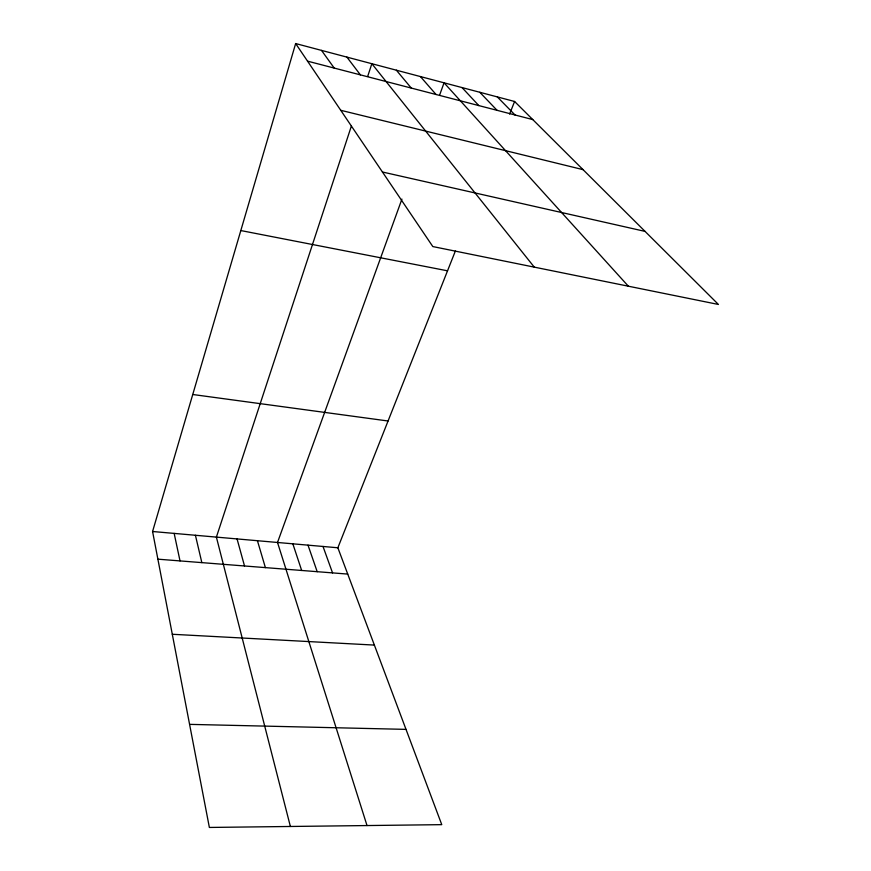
<?xml version="1.0" encoding="UTF-8"?>
<svg xmlns="http://www.w3.org/2000/svg" width="871" height="871" viewBox="0 0 871 871"><rect width="100%" height="100%" fill="white"/><g stroke="black" fill="none" stroke-linecap="round" stroke-linejoin="round"><path stroke-width="1.31" d="M455.37 251.022L337.861 547.772L441.76 824.652L209.367 827.45L152.577 531.506L295.65 43.55L514.598 101.482L718.423 304.458L432.822 246.569L295.65 43.55M351.427 125.914L216.389 537.113L290.381 826.481M367.66 76.474L371.852 63.714L534.282 267.136M401.923 199.111L277.511 542.47L367.018 825.556M439.594 95.146L444.058 82.81L628.372 286.211M509.611 114.047L514.598 101.482M189.584 724.367L406.006 729.375M172.295 634.273L374.378 645.084M157.88 559.171L347.736 574.087M152.577 531.506L337.861 547.772M192.752 394.498L388.063 420.998M240.821 230.554L447.531 270.816M382.434 172.001L645.052 231.392M340.746 110.301L583.037 169.638M307.539 61.155L532.78 119.588M497.308 96.91L515.044 114.994M479.79 92.272L497.069 110.323M462.044 87.579L478.832 105.598M420.41 76.561L436.044 94.493M396.349 70.192L411.286 88.069M346.908 57.116L360.387 74.862M321.519 50.398L334.214 68.069M323.01 546.465L332.548 572.889M308.007 545.148L317.196 571.692M292.841 543.82L301.671 570.472M257.424 540.706L265.394 567.62M237.054 538.92L244.522 565.976M195.42 535.273L201.843 562.622M174.156 533.4L180.025 560.913"/></g></svg>
